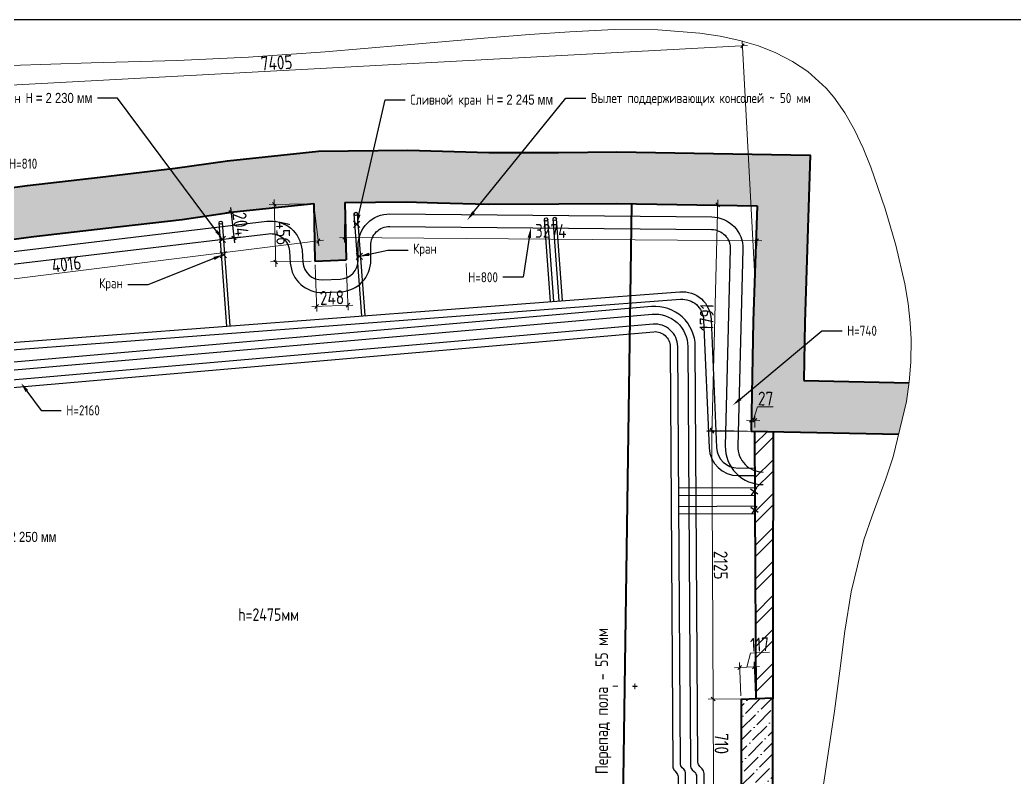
# Model space of a CAD drawing. Header units: millimetres. Extents: x -577931 to -293021, y -457572 to 177983.
# Drawn here: x -533489 to -525583, y -438975 to -432953 of the extents above; entities that cross this region are included whole.
import ezdxf
from ezdxf import colors
from ezdxf.entities.mleader import LeaderData, LeaderLine
from ezdxf.math import Vec2, Vec3

# ---------------------------------------------------------------- set-up
doc = ezdxf.new("R2010")
doc.units = ezdxf.units.MM
for name, color, linetype, lineweight in [('К_потолок', 121, 'Continuous', 30), ('К_Размерная', 78, 'Continuous', 0), ('К_Стены', 1, 'Continuous', 40), ('К_тонкая', 84, 'Continuous', 13), ('ОВ_Оборудование', 159, 'Continuous', 30), ('ОВ_Текст', 7, 'Continuous', 9)]:
    doc.layers.add(name, color=color, linetype=linetype, lineweight=lineweight)
for name, color, linetype in [('К_Текст высоты', 7, 'Continuous'), ('слой1', 2, 'Continuous'), ('Слой4', 130, 'Continuous'), ('Слой7', 242, 'Continuous')]:
    doc.layers.add(name, color=color, linetype=linetype)
doc.styles.add('M 50', font='isocpeur.ttf', dxfattribs={"width": 0.8})
doc.dimstyles.new('M 50', dxfattribs={"dimscale": 0, "dimtxt": 110, "dimasz": 30, "dimexe": 40, "dimexo": 30, "dimgap": 10, "dimtad": 1, "dimdec": 0, "dimrnd": 1, "dimzin": 4, "dimdsep": 46, "dimtxsty": 'M 50', "dimblk": 'OBLIQUE', "dimcen": 50, "dimdle": 40, "dimadec": 0, "dimazin": 1, "dimtfac": 1, "dimtdec": 0, "dimtmove": 1, "dimatfit": 2, "dimfxl": 1, "dimtolj": 1, "dimtzin": 0, "dimlwd": -1, "dimlwe": -1, "dimarcsym": 0})

# ---------------------------------------------------------------- blocks, each defined once
blk = doc.blocks.new('_Oblique')
at = {"color": 0, "linetype": 'ByBlock', "lineweight": -2}
blk.add_line((-0.5, -0.5), (0.5, 0.5), dxfattribs=at)
blk = doc.blocks.new('*D4')
at = {"layer": 'Defpoints', "color": 0, "ltscale": 100, "transparency": 16777216}
for p in [(-531732.9, -434471.9), (-531788.1, -434683.8), (-531708.8, -434674.3)]:
    blk.add_point(p, dxfattribs=at)
at = {"layer": 'ОВ_Оборудование', "color": 0, "ltscale": 100, "transparency": 16777216}
for p, q in [((-531817, -434441.6), (-531783.4, -434723.5)), ((-531762.7, -434475.4), (-531852, -434486.1)), ((-531738.5, -434677.9), (-531827.8, -434688.5))]:
    blk.add_line(p, q, dxfattribs=at)
at = {"layer": 'ОВ_Оборудование', "color": 0, "ltscale": 100, "transparency": 16777216, "xscale": 30, "yscale": 30, "zscale": 30}
for p, rotation in [((-531812.2, -434481.3), 96.79484735430673), ((-531788.1, -434683.8), 276.7948473543067)]:
    blk.add_blockref('_Oblique', p, dxfattribs=dict(at, rotation=rotation))
at = {"layer": 'ОВ_Оборудование', "color": 0, "ltscale": 100, "transparency": 16777216, "insert": (-531735.6, -434574.9), "char_height": 110, "attachment_point": 5, "rotation": 276.79485, "style": 'M 50'}
blk.add_mtext('\\A1;204', dxfattribs=at)
blk = doc.blocks.new('*D50')
at = {"layer": 'Defpoints', "color": 0, "ltscale": 100, "transparency": 16777216}
for p in [(-531154.9, -434411.8), (-531117.9, -434708.1), (-535139.9, -434909.6)]:
    blk.add_point(p, dxfattribs=at)
at = {"layer": 'К_Размерная', "color": 0, "ltscale": 100, "transparency": 16777216}
for p, q in [((-531151.2, -434441.5), (-531112.9, -434747.8)), ((-535142.6, -435210.9), (-531078.2, -434703.1)), ((-535136.2, -434939.4), (-535097.9, -435245.6))]:
    blk.add_line(p, q, dxfattribs=at)
at = {"layer": 'К_Размерная', "color": 0, "ltscale": 100, "transparency": 16777216, "xscale": 30, "yscale": 30, "zscale": 30}
for p, rotation in [((-531117.9, -434708.1), 7.121140053219936), ((-535102.9, -435205.9), 187.12114005322)]:
    blk.add_blockref('_Oblique', p, dxfattribs=dict(at, rotation=rotation))
at = {"layer": 'К_Размерная', "color": 0, "ltscale": 100, "transparency": 16777216, "insert": (-533118.4, -434892.5), "char_height": 110, "attachment_point": 5, "rotation": 7.12114, "style": 'M 50'}
blk.add_mtext('\\A1;4016', dxfattribs=at)
blk = doc.blocks.new('*D52')
at = {"layer": 'Defpoints', "color": 0, "ltscale": 100, "transparency": 16777216}
for p in [(-531154.9, -434411.8), (-531457.5, -434874.5), (-531145, -434867.8)]:
    blk.add_point(p, dxfattribs=at)
at = {"layer": 'К_Размерная', "color": 0, "ltscale": 100, "transparency": 16777216}
for p, q in [((-531468.2, -434378.6), (-531456.6, -434914.5)), ((-531184.9, -434412.4), (-531507.4, -434419.4)), ((-531175, -434868.4), (-531497.5, -434875.4))]:
    blk.add_line(p, q, dxfattribs=at)
at = {"layer": 'К_Размерная', "color": 0, "ltscale": 100, "transparency": 16777216, "xscale": 30, "yscale": 30, "zscale": 30}
for p, rotation in [((-531467.4, -434418.6), 91.2426873065742), ((-531457.5, -434874.5), 271.2426873065742)]:
    blk.add_blockref('_Oblique', p, dxfattribs=dict(at, rotation=rotation))
at = {"layer": 'К_Размерная', "color": 0, "ltscale": 100, "transparency": 16777216, "insert": (-531397.5, -434645.1), "char_height": 110, "attachment_point": 5, "rotation": 271.24269, "style": 'M 50'}
blk.add_mtext('\\A1;456', dxfattribs=at)
blk = doc.blocks.new('*D53')
at = {"layer": 'Defpoints', "color": 0, "ltscale": 100, "transparency": 16777216}
for p in [(-530897.2, -434858.1), (-531145, -434867.8), (-530883.2, -435218.8)]:
    blk.add_point(p, dxfattribs=at)
at = {"layer": 'К_Размерная', "color": 0, "ltscale": 100, "transparency": 16777216}
for p, q in [((-531143.8, -434897.7), (-531129.4, -435268.4)), ((-530896.1, -434888.1), (-530881.6, -435258.8)), ((-531170.9, -435230), (-530843.2, -435217.2))]:
    blk.add_line(p, q, dxfattribs=at)
at = {"layer": 'К_Размерная', "color": 0, "ltscale": 100, "transparency": 16777216, "xscale": 30, "yscale": 30, "zscale": 30}
for p, rotation in [((-531131, -435228.4), 182.2275173028051), ((-530883.2, -435218.8), 2.227517302805095)]:
    blk.add_blockref('_Oblique', p, dxfattribs=dict(at, rotation=rotation))
at = {"layer": 'К_Размерная', "color": 0, "ltscale": 100, "transparency": 16777216, "insert": (-531009.6, -435158.7), "char_height": 110, "attachment_point": 5, "rotation": 2.22752, "style": 'M 50'}
blk.add_mtext('\\A1;248', dxfattribs=at)
blk = doc.blocks.new('*D54')
at = {"layer": 'Defpoints', "color": 0, "ltscale": 100, "transparency": 16777216}
for p in [(-530907.1, -434403.3), (-527633.3, -434429.4), (-527635.5, -434706.7)]:
    blk.add_point(p, dxfattribs=at)
at = {"layer": 'К_Размерная', "color": 0, "ltscale": 100, "transparency": 16777216}
for p, q in [((-530907.3, -434433.3), (-530909.6, -434720.6)), ((-527633.5, -434459.4), (-527635.8, -434746.7)), ((-530949.3, -434680.3), (-527595.5, -434707))]:
    blk.add_line(p, q, dxfattribs=at)
at = {"layer": 'К_Размерная', "color": 0, "ltscale": 100, "transparency": 16777216, "xscale": 30, "yscale": 30, "zscale": 30}
for p, rotation in [((-530909.3, -434680.6), 179.544641129132), ((-527635.5, -434706.7), 359.5446411291321)]:
    blk.add_blockref('_Oblique', p, dxfattribs=dict(at, rotation=rotation))
at = {"layer": 'К_Размерная', "color": 0, "ltscale": 100, "transparency": 16777216, "insert": (-529271.9, -434628.7), "char_height": 110, "attachment_point": 5, "rotation": 359.54464, "style": 'M 50'}
blk.add_mtext('\\A1;3274', dxfattribs=at)
blk = doc.blocks.new('*D55')
at = {"layer": 'Defpoints', "color": 0, "ltscale": 100, "transparency": 16777216}
for p in [(-527633.3, -434429.4), (-527991.6, -436211.4), (-527680, -436219.6)]:
    blk.add_point(p, dxfattribs=at)
at = {"layer": 'К_Размерная', "color": 0, "ltscale": 100, "transparency": 16777216}
for p, q in [((-527943.8, -434381.2), (-527992.6, -436251.4)), ((-527663.3, -434428.6), (-527984.9, -434420.2)), ((-527710, -436218.8), (-528031.6, -436210.4))]:
    blk.add_line(p, q, dxfattribs=at)
at = {"layer": 'К_Размерная', "color": 0, "ltscale": 100, "transparency": 16777216, "xscale": 30, "yscale": 30, "zscale": 30}
for p, rotation in [((-527944.9, -434421.2), 88.50484120968434), ((-527991.6, -436211.4), 268.5048412096843)]:
    blk.add_blockref('_Oblique', p, dxfattribs=dict(at, rotation=rotation))
at = {"layer": 'К_Размерная', "color": 0, "ltscale": 100, "transparency": 16777216, "insert": (-528033.2, -435314.6), "char_height": 110, "attachment_point": 5, "rotation": 88.50484, "style": 'M 50'}
blk.add_mtext('\\A1;1791', dxfattribs=at)
blk = doc.blocks.new('*D56')
at = {"layer": 'Defpoints', "color": 0, "ltscale": 100, "transparency": 16777216}
for p in [(-527651, -436134.4), (-527680, -436219.6), (-527652.7, -436220.1)]:
    blk.add_point(p, dxfattribs=at)
at = {"layer": 'К_Размерная', "color": 0, "ltscale": 100, "transparency": 16777216}
for p, q in [((-527664.7, -436134.1), (-527629.5, -436024.8)), ((-527629.5, -436024.8), (-527503.9, -436027.3)), ((-527679.4, -436189.6), (-527677.5, -436093.9)), ((-527652.1, -436190.1), (-527650.2, -436094.4)), ((-527718.3, -436133.1), (-527611, -436135.2))]:
    blk.add_line(p, q, dxfattribs=at)
at = {"layer": 'К_Размерная', "color": 0, "ltscale": 100, "transparency": 16777216, "xscale": 30, "yscale": 30, "zscale": 30}
for p, rotation in [((-527678.3, -436133.9), 178.8766495292906), ((-527651, -436134.4), 358.8766495292906)]:
    blk.add_blockref('_Oblique', p, dxfattribs=dict(at, rotation=rotation))
at = {"layer": 'К_Размерная', "color": 0, "ltscale": 100, "transparency": 16777216, "insert": (-527565.5, -435961), "char_height": 110, "attachment_point": 5, "rotation": 358.87665, "style": 'M 50'}
blk.add_mtext('\\A1;27', dxfattribs=at)
blk = doc.blocks.new('*D57')
at = {"layer": 'Defpoints', "color": 0, "ltscale": 100, "transparency": 16777216}
for p in [(-527652.7, -436220.1), (-527982, -438346.8), (-527643, -438345.2)]:
    blk.add_point(p, dxfattribs=at)
at = {"layer": 'К_Размерная', "color": 0, "ltscale": 100, "transparency": 16777216}
for p, q in [((-527991.8, -436181.6), (-527981.8, -438386.8)), ((-527682.7, -436220.2), (-528031.6, -436221.8)), ((-527673, -438345.4), (-528022, -438346.9))]:
    blk.add_line(p, q, dxfattribs=at)
at = {"layer": 'К_Размерная', "color": 0, "ltscale": 100, "transparency": 16777216, "xscale": 30, "yscale": 30, "zscale": 30}
for p, rotation in [((-527991.6, -436221.6), 90.26082334392684), ((-527982, -438346.8), 270.2608233439269)]:
    blk.add_blockref('_Oblique', p, dxfattribs=dict(at, rotation=rotation))
at = {"layer": 'К_Размерная', "color": 0, "ltscale": 100, "transparency": 16777216, "insert": (-527921.8, -437283.9), "char_height": 110, "attachment_point": 5, "rotation": 270.26082, "style": 'M 50'}
blk.add_mtext('\\A1;2125', dxfattribs=at)
blk = doc.blocks.new('*D58')
at = {"layer": 'Defpoints', "color": 0, "ltscale": 100, "transparency": 16777216}
for p in [(-527643, -438345.2), (-527978.7, -439056.4), (-527639.9, -439054.9)]:
    blk.add_point(p, dxfattribs=at)
at = {"layer": 'К_Размерная', "color": 0, "ltscale": 100, "transparency": 16777216}
for p, q in [((-527982.1, -438306.8), (-527978.5, -439096.4)), ((-527673, -438345.4), (-528022, -438346.9)), ((-527669.9, -439055), (-528018.7, -439056.6))]:
    blk.add_line(p, q, dxfattribs=at)
at = {"layer": 'К_Размерная', "color": 0, "ltscale": 100, "transparency": 16777216, "xscale": 30, "yscale": 30, "zscale": 30}
for p, rotation in [((-527982, -438346.8), 90.26082334392684), ((-527978.7, -439056.4), 270.2608233439269)]:
    blk.add_blockref('_Oblique', p, dxfattribs=dict(at, rotation=rotation))
at = {"layer": 'К_Размерная', "color": 0, "ltscale": 100, "transparency": 16777216, "insert": (-527915.3, -438701.3), "char_height": 110, "attachment_point": 5, "rotation": 270.26082, "style": 'M 50'}
blk.add_mtext('\\A1;710', dxfattribs=at)
blk = doc.blocks.new('*D103')
at = {"layer": 'Defpoints', "color": 0, "ltscale": 100, "transparency": 16777216}
for p in [(-527654.9, -438091), (-527759.9, -438350.7), (-527643, -438345.2)]:
    blk.add_point(p, dxfattribs=at)
at = {"layer": 'К_Размерная', "color": 0, "ltscale": 100, "transparency": 16777216}
for p, q in [((-527713.3, -438093.7), (-527685.5, -437982.3)), ((-527685.5, -437982.3), (-527533.6, -437975.2)), ((-527811.7, -438098.3), (-527614.9, -438089.1)), ((-527761.3, -438320.7), (-527773.6, -438056.5)), ((-527644.4, -438315.3), (-527656.8, -438051))]:
    blk.add_line(p, q, dxfattribs=at)
at = {"layer": 'К_Размерная', "color": 0, "ltscale": 100, "transparency": 16777216, "xscale": 30, "yscale": 30, "zscale": 30}
for p, rotation in [((-527771.7, -438096.5), 182.6694585881655), ((-527654.9, -438091), 2.669458588165518)]:
    blk.add_blockref('_Oblique', p, dxfattribs=dict(at, rotation=rotation))
at = {"layer": 'К_Размерная', "color": 0, "ltscale": 100, "transparency": 16777216, "insert": (-527612.6, -437913.8), "char_height": 110, "attachment_point": 5, "rotation": 2.66946, "style": 'M 50'}
blk.add_mtext('\\A1;117', dxfattribs=at)
blk = doc.blocks.new('*D108')
at = {"layer": 'Defpoints', "color": 0, "ltscale": 100, "transparency": 16777216}
for p in [(-527749, -433158.8), (-527651, -434978), (-535045.3, -435376.4)]:
    blk.add_point(p, dxfattribs=at)
at = {"layer": 'К_Размерная', "color": 0, "ltscale": 100, "transparency": 16777216}
for p, q in [((-527652.6, -434948.1), (-527751.2, -433118.9)), ((-535183.2, -433559.4), (-527709.1, -433156.7)), ((-535046.9, -435346.5), (-535145.4, -433517.3))]:
    blk.add_line(p, q, dxfattribs=at)
at = {"layer": 'К_Размерная', "color": 0, "ltscale": 100, "transparency": 16777216, "xscale": 30, "yscale": 30, "zscale": 30}
for p, rotation in [((-527749, -433158.8), 3.084122456663457), ((-535143.3, -433557.2), 183.0841224566635)]:
    blk.add_blockref('_Oblique', p, dxfattribs=dict(at, rotation=rotation))
at = {"layer": 'К_Размерная', "color": 0, "ltscale": 100, "transparency": 16777216, "insert": (-531449.6, -433293.1), "char_height": 110, "attachment_point": 5, "rotation": 3.08412, "style": 'M 50'}
blk.add_mtext('\\A1;7405', dxfattribs=at)

msp = doc.modelspace()

# ---------------------------------------------------------------- hatches: boundary and pattern name
at = {"layer": 'К_тонкая', "ltscale": 100}
h = msp.add_hatch(dxfattribs=at)
h.set_pattern_fill('ANSI36', color=256, scale=20)
h.paths.add_polyline_path([(-527210, -434026.2), (-528747.1, -434001.2), (-529210.3, -434004.7), (-529763.1, -434007.1), (-530407.4, -433987.8), (-531117, -433995.6), (-531840.4, -434070.8), (-532254, -434131.2), (-532851.7, -434200.7), (-533428.8, -434266.8), (-534134.2, -434359.7), (-534721.3, -434419.3), (-535625.2, -434579), (-535376.9, -435804.2), (-535465.1, -435823.3), (-536137.4, -435961), (-536911.1, -436141.2), (-536818.1, -436540.5), (-536049.7, -436361.5), (-535380.7, -436224.5), (-534907.4, -436122.3), (-535019.9, -435501.7), (-535139.9, -434909.6), (-534664.8, -434825.7), (-534086.7, -434767), (-533378.7, -434673.8), (-532804.7, -434608), (-532200.7, -434537.8), (-531789.6, -434477.8), (-531154.9, -434411.8), (-531145, -434867.8), (-530897.2, -434858.1), (-530907.1, -434403.3), (-530420.7, -434398), (-530172, -434405), (-529768.3, -434417.1), (-529207.9, -434414.7), (-528748.9, -434411.3), (-527633.3, -434429.4), (-527662.9, -435345.5), (-527680, -436219.6), (-526507.6, -436242.6), (-526445.3, -435984.7), (-526424.7, -435834.1), (-527262, -435817.7), (-527253, -435356.1)])
h = msp.add_hatch(dxfattribs=at)
h.set_pattern_fill('ANSI32', color=256, scale=20)
h.paths.add_polyline_path([(-527505.9, -436223), (-527652.7, -436220.1), (-527647.9, -437338.4), (-527643, -438345.2), (-527508.9, -438339)])
h.paths.add_polyline_path([(-527509.9, -439054.7), (-527509.9, -439054.6), (-527639.9, -439054.9), (-527642.2, -440095.9), (-527647.2, -441401.5), (-527654.9, -442798.2), (-525366.1, -442837.8), (-523785, -442868.2), (-523792, -442300.9), (-523922, -442301.1), (-523922, -442301.2), (-523916.6, -442735.7), (-525363.9, -442707.9), (-527524.4, -442670.4)])
h.paths.add_polyline_path([(-523786.3, -436215.9), (-523916.3, -436215.9), (-523918.1, -439361.8), (-523915.6, -441417.7), (-523785.6, -441417.6), (-523788.1, -439361.7)])
h = msp.add_hatch(dxfattribs=at)
h.set_pattern_fill('ANSI36', color=256, scale=20)
h.paths.add_polyline_path([(-527508.9, -438339), (-527759.9, -438350.7), (-527758.5, -439055.1), (-527509.9, -439054.6)])
at = {"layer": 'Слой7', "ltscale": 100}
h = msp.add_hatch(dxfattribs=at)
h.set_pattern_fill('ANSI37', color=256, scale=126600)
h.paths.add_polyline_path([(-527505.9, -436223), (-527652.7, -436220.1), (-527647.9, -437338.4), (-527643, -438345.2), (-527508.9, -438339)])
h.paths.add_polyline_path([(-527642.2, -440095.9), (-527647.2, -441401.5), (-527654.9, -442798.2), (-525366.1, -442837.8), (-523785, -442868.2), (-523792, -442300.9), (-523922, -442301.1), (-523922, -442301.2), (-523916.6, -442735.7), (-525363.9, -442707.9), (-527524.4, -442670.4), (-527509.9, -439054.7), (-527509.9, -439054.6), (-527639.9, -439054.9)])
h.paths.add_polyline_path([(-523918.1, -439361.8), (-523915.6, -441417.7), (-523785.6, -441417.6), (-523788.1, -439361.7), (-523786.3, -436215.9), (-523916.3, -436215.9)])

# ---------------------------------------------------------------- linework, layer by layer
at = {"layer": 'К_потолок', "ltscale": 100}
msp.add_lwpolyline([(-518056.6, -432952.6), (-553161.4, -432952.6), (-553156.6, -457572), (-518051.9, -457572)], close=True, dxfattribs=at)
at = {"layer": 'К_Стены', "ltscale": 100}
for p, q in [((-531789.6, -434477.8), (-531154.9, -434411.8)), ((-531154.9, -434411.8), (-531145, -434867.8)), ((-530907.1, -434403.3), (-530420.7, -434398)), ((-530907.1, -434403.3), (-530897.2, -434858.1)), ((-530420.7, -434398), (-530172, -434405)), ((-530172, -434405), (-529768.3, -434417.1)), ((-529768.3, -434417.1), (-529207.9, -434414.7)), ((-529207.9, -434414.7), (-528748.9, -434411.3)), ((-528748.9, -434411.3), (-527633.3, -434429.4)), ((-527633.3, -434429.4), (-527662.9, -435345.5)), ((-532804.7, -434608), (-532200.7, -434537.8)), ((-532200.7, -434537.8), (-531789.6, -434477.8)), ((-533378.7, -434673.8), (-532804.7, -434608)), ((-534086.7, -434767), (-533378.7, -434673.8)), ((-531145, -434867.8), (-530897.2, -434858.1)), ((-527662.9, -435345.5), (-527680, -436219.6)), ((-527253, -435356.1), (-527262, -435817.7)), ((-527262, -435817.7), (-526424.7, -435834.1)), ((-527680, -436219.6), (-526507.6, -436242.6)), ((-527652.7, -436220.1), (-527647.9, -437338.4)), ((-527647.9, -437338.4), (-527643, -438345.2)), ((-527508.9, -438339), (-527759.9, -438350.7)), ((-527759.9, -438350.7), (-527758.5, -439055.1))]:
    msp.add_line(p, q, dxfattribs=at)
at = {"layer": 'К_Стены'}
msp.add_line((-528630.7, -434413.2), (-528737.5, -441846.2), dxfattribs=at)
at = {"layer": 'К_Стены', "elevation": 0}
for points in [[(-538394.1, -436564.4), (-536911.1, -436141.2), (-536137.4, -435961), (-535465.1, -435823.3), (-535376.9, -435804.2), (-535625.2, -434579), (-534721.3, -434419.3), (-534134.2, -434359.7), (-533428.8, -434266.8), (-532851.7, -434200.7), (-532254, -434131.2), (-531840.4, -434070.8), (-531117, -433995.6), (-530407.4, -433987.8), (-529763.1, -434007.1), (-529210.3, -434004.7), (-528747.1, -434001.2), (-527210, -434026.2), (-527253, -435356.1)], [(-527505.9, -436222.8), (-527509.9, -439054.7), (-527524.4, -442670.4), (-525363.9, -442707.9), (-523916.6, -442735.7), (-523922, -442301.2), (-523915.6, -441417.7), (-523918.1, -439361.8), (-523916.3, -436215.9)]]:
    msp.add_lwpolyline(points, dxfattribs=at)
at = {"layer": 'К_тонкая', "ltscale": 100, "elevation": 0}
msp.add_lwpolyline([(-527156.3, -439362.7), (-527017.6, -438442.2), (-526976.8, -438122.2), (-526935.8, -437808.4), (-526885, -437496.8), (-526784.5, -437083.6), (-526719.8, -436892), (-526610.6, -436596.7), (-526551.4, -436423.8), (-526445.3, -435984.7), (-526423.8, -435827.8), (-526411.5, -435670.6), (-526409.6, -435488.6), (-526416.8, -435358.6), (-526434.1, -435204.1), (-526459.8, -435050.3), (-526531.7, -434742.9), (-526616.8, -434453.5), (-526729.4, -434121.9), (-526790.4, -433971), (-526858.6, -433826.6), (-526935.4, -433691.2), (-527022.3, -433567.3), (-527083, -433496), (-527230.7, -433362.4), (-527351.9, -433281.8), (-527483, -433214.3), (-527623, -433159.1), (-527771, -433115), (-527926, -433081.2), (-528086.8, -433056.6), (-528422.3, -433030.9), (-528769.4, -433030.1), (-529120, -433046.1), (-529441.4, -433068.9), (-529801.5, -433097.8), (-530444.6, -433153), (-531063.3, -433205.1), (-531673.2, -433248.5), (-532238.5, -433275.9), (-532923.1, -433293.2), (-533564.1, -433314.5)], dxfattribs=at)
msp.add_lwpolyline([(-527156.3, -439362.7), (-527017.6, -438442.2), (-526976.8, -438122.2), (-526935.8, -437808.4), (-526885, -437496.8), (-526784.5, -437083.6), (-526719.8, -436892), (-526610.6, -436596.7), (-526551.4, -436423.8), (-526445.3, -435984.7), (-526423.8, -435827.8), (-526411.5, -435670.6), (-526409.6, -435488.6), (-526416.8, -435358.6), (-526434.1, -435204.1), (-526459.8, -435050.3), (-526531.7, -434742.9), (-526616.8, -434453.5), (-526729.4, -434121.9), (-526790.4, -433971), (-526858.6, -433826.6), (-526935.4, -433691.2), (-527022.3, -433567.3), (-527083, -433496), (-527230.7, -433362.4), (-527351.9, -433281.8), (-527483, -433214.3), (-527623, -433159.1), (-527771, -433115), (-527926, -433081.2), (-528086.8, -433056.6), (-528422.3, -433030.9), (-528769.4, -433030.1), (-529120, -433046.1), (-529441.4, -433068.9), (-529801.5, -433097.8), (-530444.6, -433153), (-531063.3, -433205.1), (-531673.2, -433248.5), (-532238.5, -433275.9), (-532923.1, -433293.2), (-533564.1, -433314.5)], dxfattribs=at)
msp.add_lwpolyline([(-527156.3, -439362.7), (-527017.6, -438442.2), (-526976.8, -438122.2), (-526935.8, -437808.4), (-526885, -437496.8), (-526784.5, -437083.6), (-526719.8, -436892), (-526610.6, -436596.7), (-526551.4, -436423.8), (-526445.3, -435984.7), (-526423.8, -435827.8), (-526411.5, -435670.6), (-526409.6, -435488.6), (-526416.8, -435358.6), (-526434.1, -435204.1), (-526459.8, -435050.3), (-526531.7, -434742.9), (-526616.8, -434453.5), (-526729.4, -434121.9), (-526790.4, -433971), (-526858.6, -433826.6), (-526935.4, -433691.2), (-527022.3, -433567.3), (-527083, -433496), (-527230.7, -433362.4), (-527351.9, -433281.8), (-527483, -433214.3), (-527623, -433159.1), (-527771, -433115), (-527926, -433081.2), (-528086.8, -433056.6), (-528422.3, -433030.9), (-528769.4, -433030.1), (-529120, -433046.1), (-529441.4, -433068.9), (-529801.5, -433097.8), (-530444.6, -433153), (-531063.3, -433205.1), (-531673.2, -433248.5), (-532238.5, -433275.9), (-532923.1, -433293.2), (-533564.1, -433314.5)], dxfattribs=at)
msp.add_lwpolyline([(-527156.3, -439362.7), (-527017.6, -438442.2), (-526976.8, -438122.2), (-526935.8, -437808.4), (-526885, -437496.8), (-526784.5, -437083.6), (-526719.8, -436892), (-526610.6, -436596.7), (-526551.4, -436423.8), (-526445.3, -435984.7), (-526423.8, -435827.8), (-526411.5, -435670.6), (-526409.6, -435488.6), (-526416.8, -435358.6), (-526434.1, -435204.1), (-526459.8, -435050.3), (-526531.7, -434742.9), (-526616.8, -434453.5), (-526729.4, -434121.9), (-526790.4, -433971), (-526858.6, -433826.6), (-526935.4, -433691.2), (-527022.3, -433567.3), (-527083, -433496), (-527230.7, -433362.4), (-527351.9, -433281.8), (-527483, -433214.3), (-527623, -433159.1), (-527771, -433115), (-527926, -433081.2), (-528086.8, -433056.6), (-528422.3, -433030.9), (-528769.4, -433030.1), (-529120, -433046.1), (-529441.4, -433068.9), (-529801.5, -433097.8), (-530444.6, -433153), (-531063.3, -433205.1), (-531673.2, -433248.5), (-532238.5, -433275.9), (-532923.1, -433293.2), (-533564.1, -433314.5)], dxfattribs=at)
msp.add_lwpolyline([(-527156.3, -439362.7), (-527017.6, -438442.2), (-526976.8, -438122.2), (-526935.8, -437808.4), (-526885, -437496.8), (-526784.5, -437083.6), (-526719.8, -436892), (-526610.6, -436596.7), (-526551.4, -436423.8), (-526445.3, -435984.7), (-526423.8, -435827.8), (-526411.5, -435670.6), (-526409.6, -435488.6), (-526416.8, -435358.6), (-526434.1, -435204.1), (-526459.8, -435050.3), (-526531.7, -434742.9), (-526616.8, -434453.5), (-526729.4, -434121.9), (-526790.4, -433971), (-526858.6, -433826.6), (-526935.4, -433691.2), (-527022.3, -433567.3), (-527083, -433496), (-527230.7, -433362.4), (-527351.9, -433281.8), (-527483, -433214.3), (-527623, -433159.1), (-527771, -433115), (-527926, -433081.2), (-528086.8, -433056.6), (-528422.3, -433030.9), (-528769.4, -433030.1), (-529120, -433046.1), (-529441.4, -433068.9), (-529801.5, -433097.8), (-530444.6, -433153), (-531063.3, -433205.1), (-531673.2, -433248.5), (-532238.5, -433275.9), (-532923.1, -433293.2), (-533564.1, -433314.5)], dxfattribs=at)
msp.add_lwpolyline([(-527156.3, -439362.7), (-527017.6, -438442.2), (-526976.8, -438122.2), (-526935.8, -437808.4), (-526885, -437496.8), (-526784.5, -437083.6), (-526719.8, -436892), (-526610.6, -436596.7), (-526551.4, -436423.8), (-526445.3, -435984.7), (-526423.8, -435827.8), (-526411.5, -435670.6), (-526409.6, -435488.6), (-526416.8, -435358.6), (-526434.1, -435204.1), (-526459.8, -435050.3), (-526531.7, -434742.9), (-526616.8, -434453.5), (-526729.4, -434121.9), (-526790.4, -433971), (-526858.6, -433826.6), (-526935.4, -433691.2), (-527022.3, -433567.3), (-527083, -433496), (-527230.7, -433362.4), (-527351.9, -433281.8), (-527483, -433214.3), (-527623, -433159.1), (-527771, -433115), (-527926, -433081.2), (-528086.8, -433056.6), (-528422.3, -433030.9), (-528769.4, -433030.1), (-529120, -433046.1), (-529441.4, -433068.9), (-529801.5, -433097.8), (-530444.6, -433153), (-531063.3, -433205.1), (-531673.2, -433248.5), (-532238.5, -433275.9), (-532923.1, -433293.2), (-533564.1, -433314.5)], dxfattribs=at)
msp.add_lwpolyline([(-527156.3, -439362.7), (-527017.6, -438442.2), (-526976.8, -438122.2), (-526935.8, -437808.4), (-526885, -437496.8), (-526784.5, -437083.6), (-526719.8, -436892), (-526610.6, -436596.7), (-526551.4, -436423.8), (-526445.3, -435984.7), (-526423.8, -435827.8), (-526411.5, -435670.6), (-526409.6, -435488.6), (-526416.8, -435358.6), (-526434.1, -435204.1), (-526459.8, -435050.3), (-526531.7, -434742.9), (-526616.8, -434453.5), (-526729.4, -434121.9), (-526790.4, -433971), (-526858.6, -433826.6), (-526935.4, -433691.2), (-527022.3, -433567.3), (-527083, -433496), (-527230.7, -433362.4), (-527351.9, -433281.8), (-527483, -433214.3), (-527623, -433159.1), (-527771, -433115), (-527926, -433081.2), (-528086.8, -433056.6), (-528422.3, -433030.9), (-528769.4, -433030.1), (-529120, -433046.1), (-529441.4, -433068.9), (-529801.5, -433097.8), (-530444.6, -433153), (-531063.3, -433205.1), (-531673.2, -433248.5), (-532238.5, -433275.9), (-532923.1, -433293.2), (-533564.1, -433314.5)], dxfattribs=at)
at = {"layer": 'ОВ_Оборудование', "ltscale": 100}
for p, q in [((-530771.3, -435303.2), (-530832.4, -434494.4)), ((-530771.3, -435303.2), (-530832.4, -434494.4)), ((-530745.3, -435301.2), (-530806.5, -434492.4)), ((-529272.7, -435188.7), (-529321.9, -434538)), ((-529272.7, -435188.7), (-529321.9, -434538)), ((-529246.7, -435186.7), (-529296, -434536)), ((-529204.1, -435184.6), (-529253.3, -434533.9)), ((-529178.2, -435182.6), (-529227.4, -434531.9)), ((-531844.3, -435384.3), (-531906.3, -434564.2)), ((-531844.3, -435384.3), (-531906.3, -434564.2)), ((-531818.4, -435382.4), (-531880.4, -434562.2)), ((-527650.8, -436669.5), (-528256.3, -436673.4)), ((-527650.5, -436729.5), (-528255.9, -436733.4)), ((-527650.2, -436815.4), (-528255.4, -436819.2)), ((-527649.9, -436875.4), (-528255, -436879.2))]:
    msp.add_line(p, q, dxfattribs=at)
for points in [[(-534254.2, -435143.4), (-534244.6, -435182.6), (-534249.1, -435115.1, -0.399249), (-534029.3, -434850.1), (-531526.5, -434551.9, -0.428569), (-531247.5, -434782.7), (-531240.8, -434877.7, 0.405177), (-531085.4, -435017.1), (-530945.1, -435011.7, 0.405177), (-530800.9, -434860.6), (-530801.8, -434745.3, -0.419328), (-530549.4, -434493.4), (-527993.2, -434517.7, -0.418867), (-527745.6, -434774), (-527785.3, -436338.8, 0.422927), (-527584.5, -436543.8)], [(-534354.6, -435154.1), (-534216.6, -435713.6, 0.361743), (-534165, -435751.5), (-534156.6, -435751, 0.416471), (-534109.7, -435697.7), (-534149.3, -435108.4, -0.399249), (-534017.4, -434949.4), (-531514.6, -434651.2, -0.428569), (-531347.2, -434789.7), (-531340.6, -434884.7, 0.405177), (-531081.5, -435117), (-530941.2, -435111.6, 0.405177), (-530700.9, -434859.8), (-530701.8, -434744.6, -0.419328), (-530550.4, -434593.4), (-527994.1, -434617.7, -0.418867), (-527845.6, -434771.5), (-527885.3, -436336.2, 0.422927), (-527584.1, -436643.8)], [(-539669.7, -437585.8), (-539529.2, -437592.1, 0.061676), (-539480.2, -437588.3), (-536589.3, -436997.7), (-534744.4, -436628.3, 0.406812), (-534602.4, -436420.9), (-534711.7, -435793.4, -0.44286), (-534602.5, -435653.2), (-528240.7, -435171.9, -0.423724), (-528058.1, -435334.1), (-528014.1, -436352.2, 0.402876), (-527783.3, -436572.3), (-527652, -436571.8)], [(-539667, -437525.9), (-539534, -437531.8, 0.061676), (-539485, -437528), (-536601.2, -436938.9), (-534756.2, -436569.5, 0.406812), (-534661.6, -436431.2), (-534770.8, -435803.7, -0.44286), (-534607, -435593.4), (-528245.3, -435112.1, -0.423724), (-527998.1, -435331.5), (-527954.2, -436349.7, 0.402876), (-527783.6, -436512.3), (-527652.3, -436511.8)], [(-528104.6, -447864.5), (-528054.4, -438937.3, 0.202049), (-528069.2, -438901.4), (-528087.4, -438883.5, -0.198912), (-528102.3, -438848.2), (-528123.5, -435546.9, 0.437966), (-528471.3, -435230.2), (-534205.8, -435729.5, 0.439475), (-534493.4, -436103.1), (-534434.1, -436443.8, -0.407388), (-534568.5, -436639.7), (-538317.2, -437382.7), (-538305.6, -437441.6), (-534556.8, -436698.5, 0.407388), (-534375, -436433.5), (-534434.2, -436092.8, -0.439475), (-534200.6, -435789.2), (-528466.1, -435290, -0.437966), (-528183.5, -435547.3), (-528162.1, -438873.4, 0.198912), (-528147.3, -438908.7), (-528129.4, -438926.3, -0.202049), (-528114.5, -438962.2), (-528164.6, -447864.5)], [(-528250.9, -447864.5), (-528200.7, -438940.6, 0.202049), (-528215.5, -438904.8), (-528227.4, -438893.1, -0.198912), (-528242.2, -438857.8), (-528263.5, -435547.8, 0.437966), (-528459.1, -435369.7), (-534193.7, -435868.9, 0.439475), (-534355.4, -436079.1), (-534264.3, -436602.6, -0.407388), (-534359.2, -436740.9), (-538290, -437520.1), (-538278.3, -437578.9), (-534347.5, -436799.8, 0.407388), (-534205.2, -436592.4), (-534296.3, -436068.8, -0.439475), (-534188.5, -435928.7), (-528453.9, -435429.4, -0.437966), (-528323.5, -435548.2), (-528302.1, -438883, 0.198912), (-528287.2, -438918.3), (-528275.7, -438929.7, -0.202049), (-528260.8, -438965.6), (-528310.9, -447864.4)]]:
    msp.add_lwpolyline(points, format="xyb", dxfattribs=at)
for centre in [(-530819.5, -434493.4), (-529308.9, -434537), (-529240.3, -434532.9), (-531893.4, -434563.2)]:
    msp.add_circle(centre, 13, dxfattribs=at)
at = {"layer": 'слой1'}
for p, q in [((-530838.1, -434601.6), (-530788.1, -434551.6)), ((-530788.1, -434601.6), (-530838.1, -434551.6)), ((-531904.5, -434719.6), (-531854.5, -434669.6)), ((-531854.5, -434719.6), (-531904.5, -434669.6)), ((-531897.9, -434842.9), (-531847.9, -434792.9)), ((-531847.9, -434842.9), (-531897.9, -434792.9)), ((-530817.6, -434856.4), (-530767.6, -434806.4)), ((-530767.6, -434856.4), (-530817.6, -434806.4))]:
    msp.add_line(p, q, dxfattribs=at)
at = {"layer": 'Слой4'}
for p, q in [((-527676.7, -436728.5), (-527636.1, -436670.6)), ((-527627.4, -436719.8), (-527685.4, -436679.3)), ((-527623.8, -436865.6), (-527681.7, -436825.1)), ((-527673, -436874.3), (-527632.5, -436816.4))]:
    msp.add_line(p, q, dxfattribs=at)

# ---------------------------------------------------------------- texts
at = {"layer": 'К_Текст высоты', "lineweight": 15, "char_height": 100, "width": 1089.177, "attachment_point": 5, "style": 'M 50'}
for s, insert in [('\\pt2300;h=2475мм', (-531513, -437676.5)), ('\\pt2300;-  +', (-528681.4, -438235))]:
    msp.add_mtext(s, dxfattribs=dict(at, insert=insert))
at = {"layer": 'К_Текст высоты', "lineweight": 15, "insert": (-528853.5, -438363.4), "char_height": 100, "width": 1705.065, "attachment_point": 5, "rotation": 90, "style": 'M 50'}
msp.add_mtext('\\pt2300;Перепад пола - 55 мм', dxfattribs=at)

# ---------------------------------------------------------------- dimensions: what is measured, and where the dimension line sits
at = {"layer": 'К_Размерная', "ltscale": 100}
for p1, p2, distance, picture, middle in [((-535045.3, -435376.4), (-527651, -434978), 1821.8, '*D108', (-531449.6, -433293.1)), ((-531154.9, -434411.8), (-531145, -434867.8), -312.6, '*D52', (-531397.5, -434645.1)), ((-527633.3, -434429.4), (-527680, -436219.6), -311.7, '*D55', (-528033.2, -435314.6)), ((-535139.9, -434909.6), (-531154.9, -434411.8), -298.6, '*D50', (-533118.4, -434892.5)), ((-530907.1, -434403.3), (-527633.3, -434429.4), -277.3, '*D54', (-529271.9, -434628.7)), ((-531145, -434867.8), (-530897.2, -434858.1), -360.9, '*D53', (-531009.6, -435158.7)), ((-527680, -436219.6), (-527652.7, -436220.1), 85.7, '*D56', (-527618.2, -435960)), ((-527652.7, -436220.1), (-527643, -438345.2), -338.9, '*D57', (-527921.8, -437283.9)), ((-527759.9, -438350.7), (-527643, -438345.2), 254.5, '*D103', (-527678.5, -437916.9))]:
    dim = msp.add_aligned_dim(p1=p1, p2=p2, distance=distance, dimstyle='M 50', override={"dimscale": 1}, dxfattribs=at)
    dim.commit()
    dim.dimension.update_dxf_attribs({"geometry": picture, "text_midpoint": middle})
dim = msp.add_linear_dim(base=(-527978.7, -439056.4), p1=(-527643, -438345.2), p2=(-527639.9, -439054.9), angle=90.26082, dimstyle='M 50', override={"dimscale": 1}, dxfattribs=at)
dim.commit()
dim.dimension.update_dxf_attribs({"geometry": '*D58', "text_midpoint": (-527915.3, -438701.3)})
at = {"layer": 'ОВ_Оборудование', "ltscale": 100}
dim = msp.add_aligned_dim(p1=(-531732.9, -434471.9), p2=(-531708.8, -434674.3), distance=-79.9, dimstyle='M 50', override={"dimscale": 1}, dxfattribs=at)
dim.commit()
dim.dimension.update_dxf_attribs({"geometry": '*D4', "text_midpoint": (-531735.6, -434574.9)})

# ---------------------------------------------------------------- leaders
at = {"layer": 'ОВ_Текст', "ltscale": 100}
ml = msp.add_multileader_mtext('Standard', dxfattribs=at)
ml.set_content('Сливной кран H{\\fArial|b0|i0|c204|p34; = 2 230 мм}', color=256, style='M 50')
ml.set_leader_properties()
ml.build(insert=Vec2(0, 0))
ml.multileader.update_dxf_attribs({"arrow_head_size": 80, "scale": 20})
ctx = ml.context
ctx.base_point, ctx.scale, ctx.char_height, ctx.arrow_head_size, ctx.landing_gap_size, ctx.plane_origin = Vec3(-533478, -433573.2), 20, 80, 80, 40, Vec3(-540045.7, -432254)
ctx.text_align_type = 2
notes = []
notes.append((ctx, [(0, (1, 1, 0), (-532713.2, -433573.2), (-1, 0), 160, [(0, [(-531879.5, -434694.6)], 0, [])])]))
ctx.mtext.insert, ctx.mtext.width, ctx.mtext.alignment, ctx.mtext.flow_direction = Vec3(-532913.2, -433532.5), 592.578, 3, 5
ml = msp.add_multileader_mtext('Standard', dxfattribs=at)
ml.set_content('Сливной кран H{\\fArial|b0|i0|c204|p34; = 2 245 мм}', color=256, style='M 50')
ml.set_leader_properties()
ml.build(insert=Vec2(0, 0))
ml.multileader.update_dxf_attribs({"arrow_head_size": 80, "scale": 20})
ctx = ml.context
ctx.base_point, ctx.scale, ctx.char_height, ctx.arrow_head_size, ctx.landing_gap_size, ctx.plane_origin = Vec3(-530428, -433586.6), 20, 80, 80, 40, Vec3(-536993.3, -432137)
notes.append((ctx, [(1, (1, 1, 0), (-530588, -433586.6), (1, 0), 160, [(0, [(-530813.1, -434576.6)], 0, [])])]))
ctx.mtext.insert, ctx.mtext.width, ctx.mtext.flow_direction = Vec3(-530388, -433545.9), 592.578, 5
ml = msp.add_multileader_mtext('Standard', dxfattribs=at)
ml.set_content('Вылет поддерживающих консолей ~ 50 мм', color=256, style='M 50')
ml.set_leader_properties()
ml.build(insert=Vec2(0, 0))
ml.multileader.update_dxf_attribs({"arrow_head_size": 80, "scale": 20})
ctx = ml.context
ctx.base_point, ctx.scale, ctx.char_height, ctx.arrow_head_size, ctx.landing_gap_size, ctx.plane_origin = Vec3(-528992.9, -433573.4), 20, 80, 80, 40, Vec3(-536115.6, -432103.2)
notes.append((ctx, [(1, (1, 1, 0), (-529152.9, -433573.4), (1, 0), 160, [(0, [(-529935.4, -434542.9)], 0, [])])]))
ctx.mtext.insert, ctx.mtext.width, ctx.mtext.flow_direction = Vec3(-528952.9, -433533.4), 824.507, 5
ml = msp.add_multileader_mtext('Standard', dxfattribs=at)
ml.set_content('Н=810', color=256, style='M 50')
ml.set_leader_properties()
ml.build(insert=Vec2(0, 0))
ml.multileader.update_dxf_attribs({"arrow_head_size": 80, "scale": 20})
ctx = ml.context
ctx.base_point, ctx.scale, ctx.char_height, ctx.arrow_head_size, ctx.landing_gap_size, ctx.plane_origin = Vec3(-533615.2, -434094.6), 20, 80, 80, 40, Vec3(-538690.6, -432170.1)
notes.append((ctx, [(1, (1, 1, 0), (-533775.2, -434094.6), (1, 0), 160, [(0, [(-533868.1, -434860.5)], 0, [])])]))
ctx.mtext.insert, ctx.mtext.width, ctx.mtext.flow_direction = Vec3(-533575.2, -434054.6), 592.578, 5
ml = msp.add_multileader_mtext('Standard', dxfattribs=at)
ml.set_content('Н=800', color=256, style='M 50')
ml.set_leader_properties()
ml.build(insert=Vec2(0, 0))
ml.multileader.update_dxf_attribs({"arrow_head_size": 80, "scale": 20})
ctx = ml.context
ctx.base_point, ctx.scale, ctx.char_height, ctx.arrow_head_size, ctx.landing_gap_size, ctx.plane_origin = Vec3(-529949, -434996.8), 20, 80, 80, 40, Vec3(-533350.9, -431876.9)
ctx.text_align_type = 2
notes.append((ctx, [(0, (1, 1, 0), (-529491.4, -434996.8), (-1, 0), 160, [(0, [(-529430.1, -434604)], 0, [])])]))
ctx.mtext.insert, ctx.mtext.width, ctx.mtext.alignment, ctx.mtext.flow_direction = Vec3(-529691.4, -434956.8), 592.578, 3, 5
ml = msp.add_multileader_mtext('Standard', dxfattribs=at)
ml.set_content('Кран', color=256, style='M 50')
ml.set_leader_properties()
ml.build(insert=Vec2(0, 0))
ml.multileader.update_dxf_attribs({"arrow_head_size": 80, "scale": 20})
ctx = ml.context
ctx.base_point, ctx.scale, ctx.char_height, ctx.arrow_head_size, ctx.landing_gap_size, ctx.plane_origin = Vec3(-530405.7, -434781.7), 20, 80, 80, 40, Vec3(-538965.4, -432267.4)
notes.append((ctx, [(1, (1, 1, 0), (-530565.7, -434781.7), (1, 0), 160, [(0, [(-530792.6, -434831.4)], 0, [])])]))
ctx.mtext.insert, ctx.mtext.width, ctx.mtext.flow_direction = Vec3(-530365.7, -434729.7), 592.578, 5
ml = msp.add_multileader_mtext('Standard', dxfattribs=at)
ml.set_content('Кран ', color=256, style='M 50')
ml.set_leader_properties()
ml.build(insert=Vec2(0, 0))
ml.multileader.update_dxf_attribs({"arrow_head_size": 80, "scale": 20})
ctx = ml.context
ctx.base_point, ctx.scale, ctx.char_height, ctx.arrow_head_size, ctx.landing_gap_size, ctx.plane_origin = Vec3(-532890.5, -435056), 20, 80, 80, 40, Vec3(-538073.6, -432123.6)
ctx.text_align_type = 2
notes.append((ctx, [(0, (1, 1, 0), (-532471.3, -435056), (-1, 0), 160, [(0, [(-531872.9, -434817.9)], 0, [])])]))
ctx.mtext.insert, ctx.mtext.width, ctx.mtext.alignment, ctx.mtext.flow_direction = Vec3(-532671.3, -435004), 592.578, 3, 5
ml = msp.add_multileader_mtext('Standard', dxfattribs=at)
ml.set_content('Н=740', color=256, style='M 50')
ml.set_leader_properties()
ml.build(insert=Vec2(0, 0))
ml.multileader.update_dxf_attribs({"arrow_head_size": 80, "scale": 20})
ctx = ml.context
ctx.base_point, ctx.scale, ctx.char_height, ctx.arrow_head_size, ctx.landing_gap_size, ctx.plane_origin = Vec3(-526958.1, -435421.4), 20, 80, 80, 40, Vec3(-530553.6, -432341.5)
notes.append((ctx, [(1, (1, 1, 0), (-527118.1, -435421.4), (1, 0), 160, [(0, [(-527826.2, -436013.5)], 0, [])])]))
ctx.mtext.insert, ctx.mtext.width, ctx.mtext.flow_direction = Vec3(-526918.1, -435381.4), 592.578, 5
ml = msp.add_multileader_mtext('Standard', dxfattribs=at)
ml.set_content('Н=2160', color=256, style='M 50')
ml.set_leader_properties()
ml.build(insert=Vec2(0, 0))
ml.multileader.update_dxf_attribs({"arrow_head_size": 80, "scale": 20})
ctx = ml.context
ctx.base_point, ctx.scale, ctx.char_height, ctx.arrow_head_size, ctx.landing_gap_size, ctx.plane_origin = Vec3(-533160, -436054.1), 20, 80, 80, 40, Vec3(-541311.6, -434269.6)
notes.append((ctx, [(1, (1, 1, 0), (-533320, -436054.1), (1, 0), 160, [(0, [(-533480.7, -435836.2)], 0, [])])]))
ctx.mtext.insert, ctx.mtext.width, ctx.mtext.flow_direction = Vec3(-533120, -436014.1), 1347.864, 5
ml = msp.add_multileader_mtext('Standard', dxfattribs=at)
ml.set_content('Воздухоотводчик', color=256, style='M 50')
ml.set_leader_properties()
ml.build(insert=Vec2(0, 0))
ml.multileader.update_dxf_attribs({"arrow_head_size": 80, "scale": 20})
ctx = ml.context
ctx.base_point, ctx.scale, ctx.char_height, ctx.arrow_head_size, ctx.landing_gap_size, ctx.plane_origin = Vec3(-525152.2, -436432.2), 20, 80, 80, 40, Vec3(-530560.8, -436427.6)
ctx.text_align_type = 2
notes.append((ctx, [(0, (1, 1, 0), (-524237, -436432.2), (-1, 0), 160, [(0, [(-523558.8, -436622)], 0, [])])]))
ctx.mtext.insert, ctx.mtext.width, ctx.mtext.alignment, ctx.mtext.flow_direction = Vec3(-524437, -436380.2), 1347.864, 3, 5
ml = msp.add_multileader_mtext('Standard', dxfattribs=at)
ml.set_content('Сливной кран H{\\fArial|b0|i0|c204|p34; = 2 255 мм}', color=256, style='M 50')
ml.set_leader_properties()
ml.build(insert=Vec2(0, 0))
ml.multileader.update_dxf_attribs({"arrow_head_size": 80, "scale": 20})
ctx = ml.context
ctx.base_point, ctx.scale, ctx.char_height, ctx.arrow_head_size, ctx.landing_gap_size, ctx.plane_origin = Vec3(-522368.5, -437488.6), 20, 80, 80, 40, Vec3(-528572.9, -436128.7)
ctx.text_align_type = 2
notes.append((ctx, [(0, (1, 1, 0), (-521040.4, -437488.6), (-1, 0), 160, [(0, [(-521281.1, -436386.3)], 0, [])])]))
ctx.mtext.insert, ctx.mtext.width, ctx.mtext.alignment, ctx.mtext.flow_direction = Vec3(-521240.4, -437436.6), 1347.864, 3, 5
ml = msp.add_multileader_mtext('Standard', dxfattribs=at)
ml.set_content('Кран H{\\fArial|b0|i0|c204|p34; = 2 255 мм}', color=256, style='M 50')
ml.set_leader_properties()
ml.build(insert=Vec2(0, 0))
ml.multileader.update_dxf_attribs({"arrow_head_size": 80, "scale": 20})
ctx = ml.context
ctx.base_point, ctx.scale, ctx.char_height, ctx.arrow_head_size, ctx.landing_gap_size, ctx.plane_origin = Vec3(-522493.8, -437078.9), 20, 80, 80, 40, Vec3(-528857.1, -436253.6)
ctx.text_align_type = 2
notes.append((ctx, [(0, (1, 1, 0), (-521511.3, -437078.9), (-1, 0), 160, [(0, [(-521565.2, -436511.1)], 0, [])])]))
ctx.mtext.insert, ctx.mtext.width, ctx.mtext.alignment, ctx.mtext.flow_direction = Vec3(-521711.3, -437026.9), 1347.864, 3, 5
ml = msp.add_multileader_mtext('Standard', dxfattribs=at)
ml.set_content('Сливной кран H{\\fArial|b0|i0|c204|p34; = 2 250 мм}', color=256, style='M 50')
ml.set_leader_properties()
ml.build(insert=Vec2(0, 0))
ml.multileader.update_dxf_attribs({"arrow_head_size": 80, "scale": 20})
ctx = ml.context
ctx.base_point, ctx.scale, ctx.char_height, ctx.arrow_head_size, ctx.landing_gap_size, ctx.plane_origin = Vec3(-534374.1, -437059.8), 20, 80, 80, 40, Vec3(-544345.9, -436839.8)
notes.append((ctx, [(1, (1, 1, 0), (-534534.1, -437059.8), (1, 0), 160, [(0, [(-536151.1, -436500.4)], 0, [])])]))
ctx.mtext.insert, ctx.mtext.width, ctx.mtext.flow_direction = Vec3(-534334.1, -437019.1), 592.578, 5
ml = msp.add_multileader_mtext('Standard', dxfattribs=at)
ml.set_content('Кран', color=256, style='M 50')
ml.set_leader_properties()
ml.build(insert=Vec2(0, 0))
ml.multileader.update_dxf_attribs({"arrow_head_size": 80, "scale": 20})
ctx = ml.context
ctx.base_point, ctx.scale, ctx.char_height, ctx.arrow_head_size, ctx.landing_gap_size, ctx.plane_origin = Vec3(-534356, -437444.7), 20, 80, 80, 40, Vec3(-544349.3, -437185.2)
notes.append((ctx, [(1, (1, 1, 0), (-534516, -437444.7), (1, 0), 160, [(0, [(-536128.6, -436630.5)], 0, [])])]))
ctx.mtext.insert, ctx.mtext.width, ctx.mtext.flow_direction = Vec3(-534316, -437392.7), 1347.864, 5
ml = msp.add_multileader_mtext('Standard', dxfattribs=at)
ml.set_content('Кран H{\\fArial|b0|i0|c204|p34; = 2 130 мм}', color=256, style='M 50')
ml.set_leader_properties()
ml.build(insert=Vec2(0, 0))
ml.multileader.update_dxf_attribs({"arrow_head_size": 80, "scale": 20})
ctx = ml.context
ctx.base_point, ctx.scale, ctx.char_height, ctx.arrow_head_size, ctx.landing_gap_size, ctx.plane_origin = Vec3(-538614.2, -438108.9), 20, 80, 80, 40, Vec3(-546963.8, -437516.3)
notes.append((ctx, [(1, (1, 1, 0), (-538774.2, -438108.9), (1, 0), 160, [(0, [(-539271.3, -437519.8)], 0, [])])]))
ctx.mtext.insert, ctx.mtext.width, ctx.mtext.flow_direction = Vec3(-538574.2, -438056.9), 1347.864, 5
ml = msp.add_multileader_mtext('Standard', dxfattribs=at)
ml.set_content('Н=2160', color=256, style='M 50')
ml.set_leader_properties()
ml.build(insert=Vec2(0, 0))
ml.multileader.update_dxf_attribs({"arrow_head_size": 80, "scale": 20})
ctx = ml.context
ctx.base_point, ctx.scale, ctx.char_height, ctx.arrow_head_size, ctx.landing_gap_size, ctx.plane_origin = Vec3(-537516.3, -437709.3), 20, 80, 80, 40, Vec3(-545667.9, -435924.8)
notes.append((ctx, [(1, (1, 1, 0), (-537676.3, -437709.3), (1, 0), 160, [(0, [(-537837, -437491.4)], 0, [])])]))
ctx.mtext.insert, ctx.mtext.width, ctx.mtext.flow_direction = Vec3(-537476.3, -437669.3), 1347.864, 5
for ctx, leaders in notes:
    for number, flags, end, landing, length, lines in leaders:
        leader = LeaderData()
        leader.index, (leader.has_last_leader_line, leader.has_dogleg_vector, leader.attachment_direction) = number, flags
        leader.last_leader_point, leader.dogleg_vector, leader.dogleg_length = Vec3(end), Vec3(landing), length
        for number, points, colour, breaks in lines:
            line = LeaderLine()
            line.index, line.vertices, line.color, line.breaks = number, Vec3.list(points), colors.encode_raw_color(colour), breaks
            leader.lines.append(line)
        ctx.leaders.append(leader)

doc.saveas('drawing.dxf')
